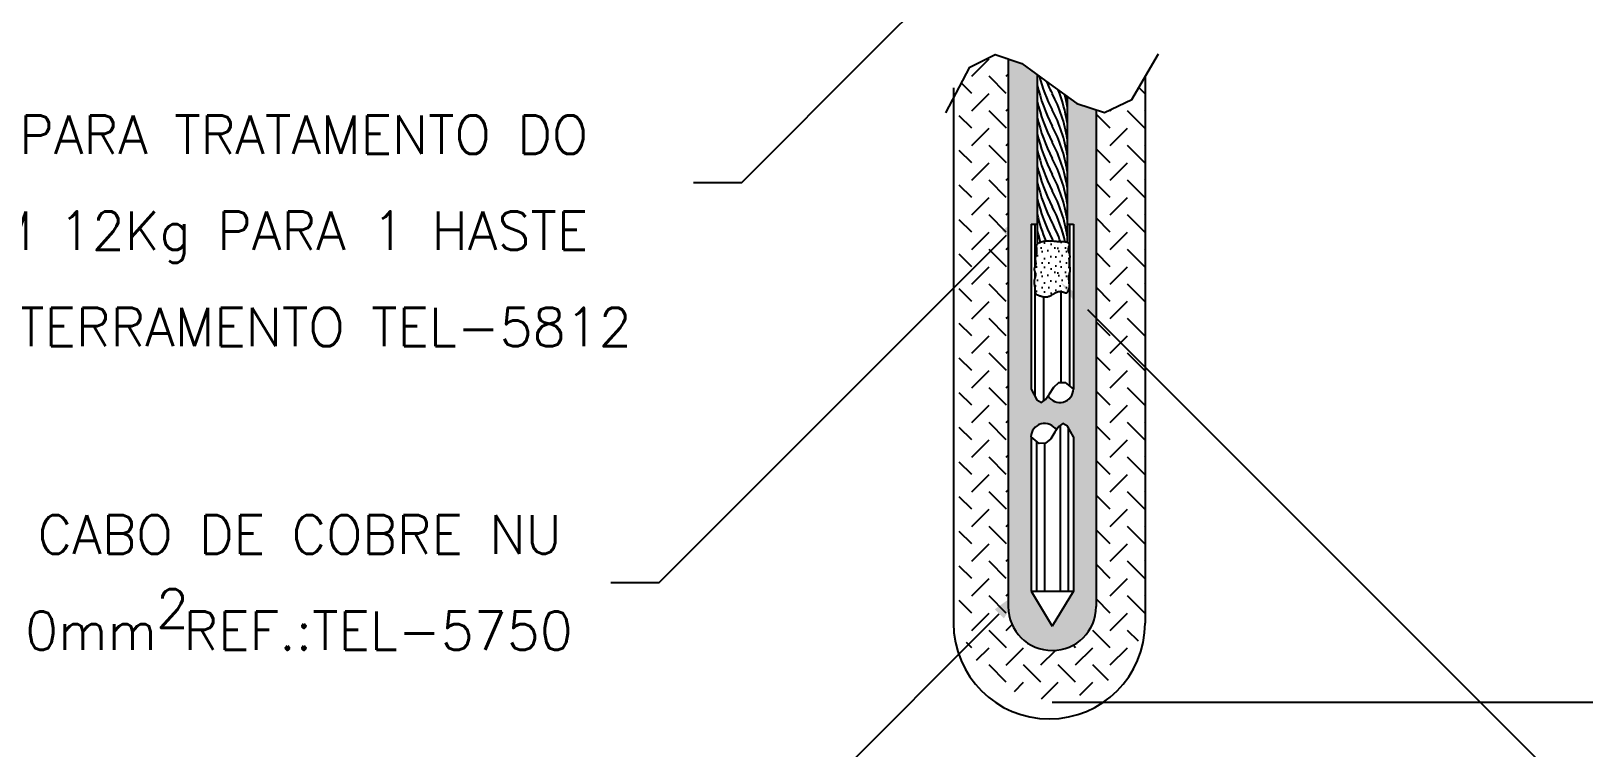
# Model space of a CAD drawing. Header units: millimetres. Extents: x -6668.5 to -6647.8, y -4697.4 to -4681.6.
# Drawn here: x -6662.9 to -6654.83, y -4691.95 to -4688.22 of the extents above; entities that cross this region are included whole.
import ezdxf
from ezdxf.enums import TextEntityAlignment as Align

# ---------------------------------------------------------------- set-up
doc = ezdxf.new("R2010")
doc.units = ezdxf.units.MM
doc.header["$LTSCALE"] = 10
doc.layers.add('Termotécnica', color=7, linetype='Continuous')
doc.styles.add('r80', font='romans.shx')

msp = doc.modelspace()

# ---------------------------------------------------------------- hatches: boundary and pattern name
at = {"layer": 'Termotécnica'}
h = msp.add_hatch(dxfattribs=at)
h.set_pattern_fill('CHECKERED', color=1, scale=0.127273, angle=45, style=0)
h.set_pattern_definition([(45, (-6664.6719, -4700.69756), (2e-14, 0.1799908), [0.1272727, -0.1272727]), (135, (-6664.6719, -4700.60757), (-0.1799908, 2e-14), [0.1272727, -0.1272727])])
h.paths.add_polyline_path([(-6659.7591, -4686.3608), (-6659.5046, -4686.1063), (-6659.5046, -4685.4735), (-6659.7591, -4685.4735)], flags=0)
h.paths.add_polyline_path([(-6659.6953, -4685.318), (-6659.6112, -4685.318), (-6659.5272, -4685.318), (-6659.5046, -4685.318), (-6659.5046, -4684.4624), (-6659.7591, -4684.4624), (-6659.7591, -4685.318)], flags=0)
h.paths.add_polyline_path([(-6657.1361, -4687.98), (-6657.3654, -4687.7506), (-6657.3654, -4688.1086), (-6657.3227, -4688.1225), (-6657.1805, -4688.0558)], flags=0)
h.paths.add_polyline_path([(-6657.822, -4686.9726, 0.414214), (-6658.2038, -4686.5907), (-6659.5046, -4686.5907), (-6659.5046, -4686.1063), (-6659.7591, -4686.3608), (-6659.7591, -4686.6544, 0.414214), (-6659.5682, -4686.8453), (-6658.2038, -4686.8453, -0.414214), (-6658.0766, -4686.9726), (-6658.0766, -4687.9922), (-6658.0213, -4687.8871), (-6657.8893, -4687.8207), (-6657.822, -4687.8437)], flags=0)
h.paths.add_polyline_path([(-6661.4045, -4682.9876), (-6659.7591, -4682.9876), (-6659.7591, -4683.8035), (-6659.5046, -4683.8035), (-6659.5046, -4682.8221), (-6659.5046, -4682.7331), (-6659.6, -4682.7331), (-6661.4045, -4682.7331)])
h.paths.add_polyline_path([(-6655.5909, -4682.7331), (-6655.6829, -4682.7331), (-6655.6864, -4682.7331), (-6655.6864, -4682.8221), (-6655.6864, -4683.8035), (-6655.4318, -4683.8035), (-6655.4318, -4682.9876), (-6653.783, -4682.9876), (-6653.783, -4682.7331)], flags=0)
h.paths.add_polyline_path([(-6655.4318, -4684.4624), (-6655.6864, -4684.4624), (-6655.6864, -4686.5907), (-6656.9836, -4686.5907, 0.414214), (-6657.3654, -4686.9726), (-6657.3654, -4687.7506), (-6657.1361, -4687.98), (-6657.1109, -4687.9369), (-6657.1109, -4686.9726, -0.414214), (-6656.9836, -4686.8453), (-6655.6864, -4686.8453), (-6655.6228, -4686.8453, 0.414214), (-6655.4318, -4686.6544), (-6655.4318, -4685.2046)])
h.paths.add_polyline_path([(-6657.822, -4688.3673), (-6657.8893, -4688.3443), (-6658.0213, -4688.4107), (-6658.0464, -4688.4584), (-6657.822, -4688.6828)])
h.paths.add_polyline_path([(-6657.1109, -4689.8942), (-6657.1109, -4688.4604), (-6657.1805, -4688.5793), (-6657.3227, -4688.6461), (-6657.3654, -4688.6322), (-6657.3654, -4689.6397)])
h.paths.add_polyline_path([(-6658.0766, -4690.2027), (-6658.0766, -4691.2145, 1), (-6657.1109, -4691.2145), (-6657.1109, -4689.8942), (-6657.3654, -4689.6397), (-6657.3654, -4691.2145, -1), (-6657.822, -4691.2145), (-6657.822, -4690.4573)])
h.paths.add_polyline_path([(-6657.822, -4690.4573), (-6657.822, -4688.6828), (-6658.0464, -4688.4584), (-6658.0766, -4688.5158), (-6658.0766, -4690.2027)], flags=0)
h = msp.add_hatch(dxfattribs=at)
h.set_pattern_fill('CONC', color=1, scale=0.254545, style=0)
h.set_pattern_definition([(0, (-6664.43008, -4700.53466), (0, 0.2545455), [0, -0.2545455]), (0, (-6664.42753, -4700.62375), (0, 0.2545455), [0, -0.2545455]), (0, (-6664.4199, -4700.4863), (0, 0.2545455), [0, -0.2545455]), (338.1986, (-6664.552258, -4700.5652), (0.76363643, -0.25454543), [0.0274153, -1.343354]), (216.8699, (-6664.526803, -4700.575383), (0.76363634, 0.50909094), [0.0127273, -1.26]), (130.6013, (-6664.536985, -4700.58302), (1.27272738, -1.527272477), [0.0234678, -2.3233252, 0]), (206.5651, (-6664.62098, -4700.61356), (-0.2545452, -0.2545458), [0.005692, -0.563489, 0]), (326.3099, (-6664.626076, -4700.61611), (0.5090908, -0.2545458), [0.009178, -0.908599]), (108.4349, (-6664.61844, -4700.6212), (-0.25454505, 0.509091), [0.0080495, -0.796894, 0]), (225, (-6664.45808, -4700.63902), (0, -0.2545455), [0.0107993, -0.3491821, 0]), (0, (-6664.4657, -4700.64666), (0.2545455, 0.2545455), [0.0152727, -0.2392727, 0]), (135, (-6664.45044, -4700.64666), (-0.2545455, 0), [0.0107993, -0.3491821, 0]), (251.5651, (-6664.48862, -4700.47611), (0.25454505, 0.509091), [0.0080495, -0.796894, 0]), (0, (-6664.49117, -4700.48375), (0.2545455, 0.2545455), [0.0127273, -0.2418182, 0]), (143.1301, (-6664.47844, -4700.483746), (-0.76363634, 0.50909094), [0.0127273, -1.26]), (213.6901, (-6664.62353, -4700.473564), (0.5090908, 0.2545458), [0.009178, -0.908599]), (341.5651, (-6664.63117, -4700.478655), (-0.509091, 0.25454505), [0.016099, -0.7888445]), (126.8699, (-6664.615894, -4700.483746), (0.50909094, -0.76363634), [0.0127273, -1.26]), (0, (-6664.5497, -4700.48375), (0, 0.2545455), [0, -0.2545455]), (0, (-6664.61844, -4700.54993), (0, 0.2545455), [0, -0.2545455]), (0, (-6664.54717, -4700.6441), (0, 0.2545455), [0, -0.2545455]), (0, (-6664.47844, -4700.5652), (0, 0.2545455), [0, -0.2545455]), (0, (-6664.55226, -4700.52193), (0, 0.2545455), [0, -0.2545455]), (0, (-6664.60826, -4700.5143), (0, 0.2545455), [0, -0.2545455]), (0, (-6664.58535, -4700.52956), (0, 0.2545455), [0, -0.2545455]), (0, (-6664.59553, -4700.59066), (0, 0.2545455), [0, -0.2545455]), (0, (-6664.65662, -4700.58047), (0, 0.2545455), [0, -0.2545455]), (0, (-6664.65408, -4700.52193), (0, 0.2545455), [0, -0.2545455]), (0, (-6664.6617, -4700.46593), (0, 0.2545455), [0, -0.2545455]), (0, (-6664.5828, -4700.45575), (0, 0.2545455), [0, -0.2545455]), (0, (-6664.5268, -4700.44556), (0, 0.2545455), [0, -0.2545455]), (0, (-6664.4377, -4700.45575), (0, 0.2545455), [0, -0.2545455]), (0, (-6664.4988, -4700.53466), (0, 0.2545455), [0, -0.2545455]), (0, (-6664.52426, -4700.48884), (0, 0.2545455), [0, -0.2545455]), (0, (-6664.5039, -4700.61102), (0, 0.2545455), [0, -0.2545455]), (0, (-6664.58026, -4700.62375), (0, 0.2545455), [0, -0.2545455]), (0, (-6664.5039, -4700.67975), (0, 0.2545455), [0, -0.2545455]), (0, (-6664.5879, -4700.66447), (0, 0.2545455), [0, -0.2545455]), (0, (-6664.66935, -4700.6721), (0, 0.2545455), [0, -0.2545455]), (0, (-6664.6388, -4700.68484), (0, 0.2545455), [0, -0.2545455]), (0, (-6664.63626, -4700.6492), (0, 0.2545455), [0, -0.2545455]), (0, (-6664.4657, -4700.68993), (0, 0.2545455), [0, -0.2545455]), (0, (-6664.43517, -4700.58556), (0, 0.2545455), [0, -0.2545455]), (0, (-6664.4479, -4700.5092), (0, 0.2545455), [0, -0.2545455]), (0, (-6664.56498, -4700.69247), (0, 0.2545455), [0, -0.2545455])])
h.paths.add_polyline_path([(-6657.503, -4689.2269), (-6657.4835, -4689.2269), (-6657.4835, -4689.5216), (-6657.3654, -4689.6397), (-6657.3654, -4688.6322), (-6657.4665, -4688.5992), (-6657.516, -4688.5634), (-6657.516, -4689.2269)])
h.paths.add_polyline_path([(-6657.3654, -4688.1086), (-6657.3654, -4687.7506), (-6657.3654, -4687.0941), (-6657.516, -4687.0941), (-6657.516, -4688.0398), (-6657.4665, -4688.0756)])
h.paths.add_polyline_path([(-6657.6715, -4687.915), (-6657.6715, -4687.831), (-6657.6715, -4687.7469), (-6657.6715, -4687.6629), (-6657.6715, -4687.5788), (-6657.6715, -4687.4948), (-6657.6715, -4687.4108), (-6657.6715, -4687.3267), (-6657.6715, -4687.2427), (-6657.6715, -4687.1586), (-6657.6715, -4687.0941), (-6657.822, -4687.0941), (-6657.822, -4687.8437), (-6657.7517, -4687.8678), (-6657.6715, -4687.9267)])
h.paths.add_polyline_path([(-6657.7039, -4690.5754), (-6657.7039, -4690.3326, -0.761341), (-6657.5722, -4690.2973), (-6657.5593, -4690.2778), (-6657.5529, -4690.2734), (-6657.5383, -4690.2631), (-6657.5139, -4690.2771), (-6657.5113, -4690.2818), (-6657.4835, -4690.3326), (-6657.4835, -4691.1344), (-6657.5937, -4691.3155), (-6657.7039, -4691.1344), (-6657.7039, -4690.5754), (-6657.822, -4690.4573), (-6657.822, -4691.2145, 1), (-6657.3654, -4691.2145), (-6657.3654, -4689.6397), (-6657.4835, -4689.5216), (-6657.4835, -4690.0838), (-6657.4835, -4690.0838, -0.761341), (-6657.6153, -4690.119), (-6657.6282, -4690.1385), (-6657.6386, -4690.1458), (-6657.6492, -4690.1533), (-6657.6736, -4690.1393), (-6657.6844, -4690.1195), (-6657.7039, -4690.0838), (-6657.7039, -4689.2269), (-6657.6844, -4689.2269), (-6657.6715, -4689.2269), (-6657.6715, -4689.1756), (-6657.6715, -4689.0916), (-6657.6715, -4689.0076), (-6657.6715, -4688.9235), (-6657.6715, -4688.8395), (-6657.6715, -4688.7554), (-6657.6715, -4688.6714), (-6657.6715, -4688.5873), (-6657.6715, -4688.5033), (-6657.6715, -4688.4503), (-6657.7517, -4688.3914), (-6657.822, -4688.3673), (-6657.822, -4688.6828), (-6657.822, -4690.4573)])
h = msp.add_hatch(dxfattribs=at)
h.set_pattern_fill('STIPPLE', color=1, scale=0.127273, style=0)
h.set_pattern_definition([(0, (-6664.56531, -4698.64268), (0, 0.1272727), [0, -0.1272727]), (0, (-6664.52458, -4698.64013), (0, 0.1272727), [0, -0.1272727]), (0, (-6664.54749, -4698.61213), (0, 0.1272727), [0, -0.1272727]), (0, (-6664.51949, -4698.59177), (0, 0.1272727), [0, -0.1272727]), (0, (-6664.55258, -4698.58413), (0, 0.1272727), [0, -0.1272727]), (0, (-6664.5424, -4698.55359), (0, 0.1272727), [0, -0.1272727]), (0, (-6664.56022, -4698.53068), (0, 0.1272727), [0, -0.1272727]), (0, (-6664.51949, -4698.53322), (0, 0.1272727), [0, -0.1272727]), (0, (-6664.48895, -4698.52813), (0, 0.1272727), [0, -0.1272727]), (0, (-6664.47367, -4698.55868), (0, 0.1272727), [0, -0.1272727]), (0, (-6664.44822, -4698.56122), (0, 0.1272727), [0, -0.1272727]), (0, (-6664.44822, -4698.60704), (0, 0.1272727), [0, -0.1272727]), (0, (-6664.47113, -4698.62231), (0, 0.1272727), [0, -0.1272727]), (0, (-6664.50676, -4698.61468), (0, 0.1272727), [0, -0.1272727]), (0, (-6664.48386, -4698.59177), (0, 0.1272727), [0, -0.1272727]), (0, (-6664.50676, -4698.56886), (0, 0.1272727), [0, -0.1272727]), (0, (-6664.45331, -4698.64013), (0, 0.1272727), [0, -0.1272727])])
h.paths.add_polyline_path([(-6657.6067, -4689.3143), (-6657.6114, -4689.3144), (-6657.6161, -4689.3146), (-6657.6208, -4689.315), (-6657.6252, -4689.3155), (-6657.6294, -4689.3161), (-6657.6333, -4689.3167), (-6657.6368, -4689.3172), (-6657.6397, -4689.3178), (-6657.6422, -4689.3182), (-6657.6441, -4689.3185), (-6657.6457, -4689.3188), (-6657.6471, -4689.3191), (-6657.6484, -4689.3194), (-6657.6496, -4689.3198), (-6657.6509, -4689.3203), (-6657.6525, -4689.3208), (-6657.6543, -4689.3216), (-6657.6564, -4689.3224), (-6657.6586, -4689.3234), (-6657.661, -4689.3244), (-6657.6633, -4689.3256), (-6657.6656, -4689.3268), (-6657.6678, -4689.328), (-6657.6698, -4689.3292), (-6657.6714, -4689.3304), (-6657.6728, -4689.3317), (-6657.674, -4689.333), (-6657.6749, -4689.3344), (-6657.6756, -4689.3359), (-6657.6761, -4689.3375), (-6657.6764, -4689.3394), (-6657.6765, -4689.3414), (-6657.6765, -4689.3437), (-6657.6763, -4689.3462), (-6657.6761, -4689.3488), (-6657.6758, -4689.3517), (-6657.6755, -4689.3546), (-6657.6752, -4689.3577), (-6657.675, -4689.3609), (-6657.6749, -4689.3641), (-6657.6749, -4689.3674), (-6657.6751, -4689.3706), (-6657.6754, -4689.3738), (-6657.6758, -4689.377), (-6657.6762, -4689.38), (-6657.6768, -4689.383), (-6657.6774, -4689.3858), (-6657.6781, -4689.3884), (-6657.6788, -4689.3908), (-6657.6795, -4689.3931), (-6657.6803, -4689.3953), (-6657.6809, -4689.3974), (-6657.6815, -4689.3995), (-6657.682, -4689.4017), (-6657.6822, -4689.4039), (-6657.6824, -4689.4063), (-6657.6822, -4689.4089), (-6657.682, -4689.4117), (-6657.6816, -4689.4145), (-6657.6811, -4689.4174), (-6657.6806, -4689.4203), (-6657.6802, -4689.4232), (-6657.6798, -4689.426), (-6657.6796, -4689.4287), (-6657.6795, -4689.4312), (-6657.6796, -4689.4335), (-6657.6799, -4689.4357), (-6657.6802, -4689.4378), (-6657.6807, -4689.4397), (-6657.6812, -4689.4415), (-6657.6818, -4689.4432), (-6657.6824, -4689.4448), (-6657.6829, -4689.4463), (-6657.6835, -4689.4477), (-6657.6841, -4689.449), (-6657.6846, -4689.4504), (-6657.6852, -4689.4517), (-6657.6856, -4689.453), (-6657.6861, -4689.4544), (-6657.6864, -4689.4558), (-6657.6867, -4689.4573), (-6657.6869, -4689.459), (-6657.6871, -4689.4606), (-6657.6871, -4689.4623), (-6657.6871, -4689.4641), (-6657.6869, -4689.4659), (-6657.6866, -4689.4676), (-6657.6861, -4689.4694), (-6657.6855, -4689.4711), (-6657.6848, -4689.4729), (-6657.6841, -4689.4746), (-6657.6833, -4689.4763), (-6657.6825, -4689.4781), (-6657.6818, -4689.4799), (-6657.6812, -4689.4817), (-6657.6808, -4689.4837), (-6657.6805, -4689.4857), (-6657.6804, -4689.4878), (-6657.6804, -4689.4899), (-6657.6805, -4689.492), (-6657.6808, -4689.4941), (-6657.6811, -4689.4961), (-6657.6815, -4689.4981), (-6657.682, -4689.5), (-6657.6824, -4689.5018), (-6657.6829, -4689.5036), (-6657.6834, -4689.5052), (-6657.6839, -4689.5068), (-6657.6843, -4689.5084), (-6657.6848, -4689.5099), (-6657.6853, -4689.5115), (-6657.6858, -4689.5131), (-6657.6863, -4689.5148), (-6657.6867, -4689.5165), (-6657.6872, -4689.5184), (-6657.6875, -4689.5203), (-6657.6878, -4689.5224), (-6657.6879, -4689.5247), (-6657.688, -4689.5271), (-6657.6879, -4689.5297), (-6657.6877, -4689.5325), (-6657.6874, -4689.5355), (-6657.687, -4689.5385), (-6657.6865, -4689.5416), (-6657.686, -4689.5447), (-6657.6856, -4689.5477), (-6657.6851, -4689.5506), (-6657.6848, -4689.5532), (-6657.6845, -4689.5557), (-6657.6844, -4689.5579), (-6657.6843, -4689.56), (-6657.6843, -4689.5619), (-6657.6843, -4689.5638), (-6657.6843, -4689.5657), (-6657.6843, -4689.5676), (-6657.6843, -4689.5696), (-6657.6843, -4689.5717), (-6657.6842, -4689.5739), (-6657.6841, -4689.5761), (-6657.6838, -4689.5783), (-6657.6834, -4689.5805), (-6657.6828, -4689.5826), (-6657.6821, -4689.5846), (-6657.6811, -4689.5864), (-6657.6799, -4689.5881), (-6657.6785, -4689.5895), (-6657.6769, -4689.5908), (-6657.6751, -4689.5919), (-6657.6731, -4689.593), (-6657.6711, -4689.594), (-6657.6689, -4689.5949), (-6657.6666, -4689.5958), (-6657.6643, -4689.5967), (-6657.6619, -4689.5976), (-6657.6594, -4689.5985), (-6657.6569, -4689.5993), (-6657.6542, -4689.6001), (-6657.6515, -4689.6009), (-6657.6487, -4689.6017), (-6657.6458, -4689.6024), (-6657.6429, -4689.6031), (-6657.6398, -4689.6037), (-6657.6367, -4689.6042), (-6657.6335, -4689.6046), (-6657.6302, -4689.6048), (-6657.627, -4689.6049), (-6657.6237, -4689.6047), (-6657.6205, -4689.6043), (-6657.6172, -4689.6037), (-6657.614, -4689.6028), (-6657.6107, -4689.6017), (-6657.6074, -4689.6004), (-6657.604, -4689.5988), (-6657.6006, -4689.5971), (-6657.5971, -4689.5952), (-6657.5936, -4689.5931), (-6657.5899, -4689.5908), (-6657.5861, -4689.5885), (-6657.5822, -4689.5862), (-6657.5783, -4689.584), (-6657.5743, -4689.5819), (-6657.5702, -4689.5801), (-6657.5661, -4689.5786), (-6657.5621, -4689.5776), (-6657.558, -4689.577), (-6657.5539, -4689.5768), (-6657.55, -4689.577), (-6657.5461, -4689.5775), (-6657.5424, -4689.5782), (-6657.5389, -4689.579), (-6657.5356, -4689.5799), (-6657.5326, -4689.5808), (-6657.5299, -4689.5817), (-6657.5274, -4689.5824), (-6657.5252, -4689.583), (-6657.5232, -4689.5834), (-6657.5213, -4689.5836), (-6657.5196, -4689.5834), (-6657.518, -4689.583), (-6657.5164, -4689.5822), (-6657.5149, -4689.581), (-6657.5134, -4689.5793), (-6657.512, -4689.5774), (-6657.5106, -4689.5751), (-6657.5094, -4689.5725), (-6657.5082, -4689.5697), (-6657.507, -4689.5667), (-6657.506, -4689.5634), (-6657.5051, -4689.56), (-6657.5044, -4689.5565), (-6657.5037, -4689.5529), (-6657.5033, -4689.5491), (-6657.503, -4689.5453), (-6657.5029, -4689.5415), (-6657.503, -4689.5376), (-6657.5033, -4689.5338), (-6657.5038, -4689.5299), (-6657.5045, -4689.5261), (-6657.5053, -4689.5222), (-6657.506, -4689.5183), (-6657.5067, -4689.5143), (-6657.5071, -4689.5102), (-6657.5073, -4689.506), (-6657.5071, -4689.5017), (-6657.5065, -4689.4971), (-6657.5056, -4689.4925), (-6657.5044, -4689.4878), (-6657.5032, -4689.4831), (-6657.5019, -4689.4783), (-6657.5009, -4689.4737), (-6657.5001, -4689.4691), (-6657.4996, -4689.4648), (-6657.4996, -4689.4606), (-6657.5, -4689.4566), (-6657.5007, -4689.4527), (-6657.5016, -4689.4488), (-6657.5024, -4689.4448), (-6657.5033, -4689.4408), (-6657.5039, -4689.4365), (-6657.5043, -4689.4321), (-6657.5043, -4689.4273), (-6657.504, -4689.4224), (-6657.5035, -4689.4173), (-6657.5028, -4689.4122), (-6657.5022, -4689.4072), (-6657.5016, -4689.4023), (-6657.5012, -4689.3977), (-6657.5011, -4689.3934), (-6657.5013, -4689.3895), (-6657.5018, -4689.386), (-6657.5025, -4689.3829), (-6657.5033, -4689.3799), (-6657.5043, -4689.3772), (-6657.5053, -4689.3746), (-6657.5063, -4689.3721), (-6657.5072, -4689.3696), (-6657.5079, -4689.367), (-6657.5085, -4689.3645), (-6657.5089, -4689.3619), (-6657.5091, -4689.3593), (-6657.5091, -4689.3567), (-6657.509, -4689.3542), (-6657.5086, -4689.3516), (-6657.508, -4689.3491), (-6657.5073, -4689.3467), (-6657.5065, -4689.3442), (-6657.5056, -4689.3419), (-6657.5048, -4689.3396), (-6657.5043, -4689.3374), (-6657.504, -4689.3352), (-6657.504, -4689.3331), (-6657.5046, -4689.3311), (-6657.5057, -4689.3291), (-6657.5073, -4689.3273), (-6657.5094, -4689.3255), (-6657.5121, -4689.324), (-6657.5152, -4689.3226), (-6657.5187, -4689.3213), (-6657.5226, -4689.3203), (-6657.5269, -4689.3196), (-6657.5316, -4689.319), (-6657.5365, -4689.3187), (-6657.5416, -4689.3186), (-6657.5469, -4689.3185), (-6657.5523, -4689.3184), (-6657.5577, -4689.3184), (-6657.5631, -4689.3183), (-6657.5684, -4689.318), (-6657.5734, -4689.3176), (-6657.5784, -4689.3171), (-6657.5832, -4689.3165), (-6657.588, -4689.3159), (-6657.5926, -4689.3153), (-6657.5973, -4689.3148), (-6657.602, -4689.3145)])

# ---------------------------------------------------------------- linework, layer by layer
at = {"layer": 'Termotécnica', "color": 2}
for p, q in [((-6658.52, -4688.3226), (-6657.8917, -4687.6943)), ((-6659.2087, -4689.0113), (-6658.52, -4688.3226)), ((-6657.822, -4688.3673), (-6657.822, -4691.2145)), ((-6657.6715, -4688.4503), (-6657.6715, -4689.3304)), ((-6657.516, -4688.5634), (-6657.516, -4689.3223)), ((-6657.3654, -4688.6322), (-6657.3654, -4691.2145)), ((-6659.2087, -4689.0113), (-6659.4587, -4689.0113)), ((-6659.6378, -4691.0903), (-6657.8314, -4689.2839)), ((-6657.7039, -4689.2269), (-6657.6715, -4689.2269)), ((-6657.7039, -4689.2269), (-6657.7039, -4690.0838)), ((-6657.516, -4689.2269), (-6657.4835, -4689.2269)), ((-6657.4835, -4689.2269), (-6657.4835, -4690.0838)), ((-6657.6067, -4689.3143), (-6657.602, -4689.3145)), ((-6654.7193, -4692.3609), (-6657.4079, -4689.6723)), ((-6657.7039, -4690.3326), (-6657.7039, -4691.1344)), ((-6657.4835, -4690.3326), (-6657.4835, -4691.1344)), ((-6659.6378, -4691.0903), (-6659.8878, -4691.0903)), ((-6657.7039, -4691.1344), (-6657.4835, -4691.1344)), ((-6657.7039, -4691.1344), (-6657.5937, -4691.3155)), ((-6657.4835, -4691.1344), (-6657.5937, -4691.3155)), ((-6659.6755, -4693.0586), (-6657.869, -4691.2522))]:
    msp.add_line(p, q, dxfattribs=at)
at = {"layer": 'Termotécnica', "color": 1}
for p, q in [((-6657.111, -4688.4607), (-6657.111, -4691.3003)), ((-6658.1067, -4688.5177), (-6658.1067, -4691.3003)), ((-6657.6844, -4689.2269), (-6657.6844, -4689.4498)), ((-6657.503, -4689.2269), (-6657.503, -4689.3809)), ((-6657.503, -4689.4139), (-6657.503, -4689.4419)), ((-6657.6844, -4689.4738), (-6657.6844, -4689.5086)), ((-6657.503, -4689.4826), (-6657.503, -4690.0681)), ((-6657.6844, -4689.5575), (-6657.6844, -4690.1195)), ((-6657.6386, -4689.6039), (-6657.6386, -4690.1458)), ((-6657.5489, -4689.5771), (-6657.5489, -4690.0502)), ((-6657.5529, -4690.2734), (-6657.5529, -4691.1344)), ((-6657.5113, -4690.2818), (-6657.5113, -4691.1344)), ((-6657.6762, -4690.3548), (-6657.6762, -4691.1344)), ((-6657.6345, -4690.366), (-6657.6345, -4691.1344)), ((-6657.5937, -4691.7116), (-6654.4516, -4691.7116))]:
    msp.add_line(p, q, dxfattribs=at)
at = {"layer": 'Termotécnica', "color": 2}
for points in [[(-6658.1458, -4688.6475), (-6658.0213, -4688.4107), (-6657.8893, -4688.3443), (-6657.7517, -4688.3914), (-6657.6101, -4688.4953), (-6657.4665, -4688.5992), (-6657.3227, -4688.6461), (-6657.1805, -4688.5793), (-6657.0416, -4688.3421)], [(-6657.6067, -4689.3143), (-6657.6114, -4689.3144), (-6657.6161, -4689.3146), (-6657.6208, -4689.315), (-6657.6252, -4689.3155), (-6657.6294, -4689.3161), (-6657.6333, -4689.3167), (-6657.6368, -4689.3172), (-6657.6397, -4689.3178), (-6657.6422, -4689.3182), (-6657.6441, -4689.3185), (-6657.6457, -4689.3188), (-6657.6471, -4689.3191), (-6657.6484, -4689.3194), (-6657.6496, -4689.3198), (-6657.6509, -4689.3203), (-6657.6525, -4689.3208), (-6657.6543, -4689.3216), (-6657.6564, -4689.3224), (-6657.6586, -4689.3234), (-6657.661, -4689.3244), (-6657.6633, -4689.3256), (-6657.6656, -4689.3268), (-6657.6678, -4689.328), (-6657.6698, -4689.3292), (-6657.6714, -4689.3304), (-6657.6728, -4689.3317), (-6657.674, -4689.333), (-6657.6749, -4689.3344), (-6657.6756, -4689.3359), (-6657.6761, -4689.3375), (-6657.6764, -4689.3394), (-6657.6765, -4689.3414), (-6657.6765, -4689.3437), (-6657.6763, -4689.3462), (-6657.6761, -4689.3488), (-6657.6758, -4689.3517), (-6657.6755, -4689.3546), (-6657.6752, -4689.3577), (-6657.675, -4689.3609), (-6657.6749, -4689.3641), (-6657.6749, -4689.3674), (-6657.6751, -4689.3706), (-6657.6754, -4689.3738), (-6657.6758, -4689.377), (-6657.6762, -4689.38), (-6657.6768, -4689.383), (-6657.6774, -4689.3858), (-6657.6781, -4689.3884), (-6657.6788, -4689.3908), (-6657.6795, -4689.3931), (-6657.6803, -4689.3953), (-6657.6809, -4689.3974), (-6657.6815, -4689.3995), (-6657.682, -4689.4017), (-6657.6822, -4689.4039), (-6657.6824, -4689.4063), (-6657.6822, -4689.4089), (-6657.682, -4689.4117), (-6657.6816, -4689.4145), (-6657.6811, -4689.4174), (-6657.6806, -4689.4203), (-6657.6802, -4689.4232), (-6657.6798, -4689.426), (-6657.6796, -4689.4287), (-6657.6795, -4689.4312), (-6657.6796, -4689.4335), (-6657.6799, -4689.4357), (-6657.6802, -4689.4378), (-6657.6807, -4689.4397), (-6657.6812, -4689.4415), (-6657.6818, -4689.4432), (-6657.6824, -4689.4448), (-6657.6829, -4689.4463), (-6657.6835, -4689.4477), (-6657.6841, -4689.449), (-6657.6846, -4689.4504), (-6657.6852, -4689.4517), (-6657.6856, -4689.453), (-6657.6861, -4689.4544), (-6657.6864, -4689.4558), (-6657.6867, -4689.4573), (-6657.6869, -4689.459), (-6657.6871, -4689.4606), (-6657.6871, -4689.4623), (-6657.6871, -4689.4641), (-6657.6869, -4689.4659), (-6657.6866, -4689.4676), (-6657.6861, -4689.4694), (-6657.6855, -4689.4711), (-6657.6848, -4689.4729), (-6657.6841, -4689.4746), (-6657.6833, -4689.4763), (-6657.6825, -4689.4781), (-6657.6818, -4689.4799), (-6657.6812, -4689.4817), (-6657.6808, -4689.4837), (-6657.6805, -4689.4857), (-6657.6804, -4689.4878), (-6657.6804, -4689.4899), (-6657.6805, -4689.492), (-6657.6808, -4689.4941), (-6657.6811, -4689.4961), (-6657.6815, -4689.4981), (-6657.682, -4689.5), (-6657.6824, -4689.5018), (-6657.6829, -4689.5036), (-6657.6834, -4689.5052), (-6657.6839, -4689.5068), (-6657.6843, -4689.5084), (-6657.6848, -4689.5099), (-6657.6853, -4689.5115), (-6657.6858, -4689.5131), (-6657.6863, -4689.5148), (-6657.6867, -4689.5165), (-6657.6872, -4689.5184), (-6657.6875, -4689.5203), (-6657.6878, -4689.5224), (-6657.6879, -4689.5247), (-6657.688, -4689.5271), (-6657.6879, -4689.5297), (-6657.6877, -4689.5325), (-6657.6874, -4689.5355), (-6657.687, -4689.5385), (-6657.6865, -4689.5416), (-6657.686, -4689.5447), (-6657.6856, -4689.5477), (-6657.6851, -4689.5506), (-6657.6848, -4689.5532), (-6657.6845, -4689.5557), (-6657.6844, -4689.5579), (-6657.6843, -4689.56), (-6657.6843, -4689.5619), (-6657.6843, -4689.5638), (-6657.6843, -4689.5657), (-6657.6843, -4689.5676), (-6657.6843, -4689.5696), (-6657.6843, -4689.5717), (-6657.6842, -4689.5739), (-6657.6841, -4689.5761), (-6657.6838, -4689.5783), (-6657.6834, -4689.5805), (-6657.6828, -4689.5826), (-6657.6821, -4689.5846), (-6657.6811, -4689.5864), (-6657.6799, -4689.5881), (-6657.6785, -4689.5895), (-6657.6769, -4689.5908), (-6657.6751, -4689.5919), (-6657.6731, -4689.593), (-6657.6711, -4689.594), (-6657.6689, -4689.5949), (-6657.6666, -4689.5958), (-6657.6643, -4689.5967), (-6657.6619, -4689.5976), (-6657.6594, -4689.5985), (-6657.6569, -4689.5993), (-6657.6542, -4689.6001), (-6657.6515, -4689.6009), (-6657.6487, -4689.6017), (-6657.6458, -4689.6024), (-6657.6429, -4689.6031), (-6657.6398, -4689.6037), (-6657.6367, -4689.6042), (-6657.6335, -4689.6046), (-6657.6302, -4689.6048), (-6657.627, -4689.6049), (-6657.6237, -4689.6047), (-6657.6205, -4689.6043), (-6657.6172, -4689.6037), (-6657.614, -4689.6028), (-6657.6107, -4689.6017), (-6657.6074, -4689.6004), (-6657.604, -4689.5988), (-6657.6006, -4689.5971), (-6657.5971, -4689.5952), (-6657.5936, -4689.5931), (-6657.5899, -4689.5908), (-6657.5861, -4689.5885), (-6657.5822, -4689.5862), (-6657.5783, -4689.584), (-6657.5743, -4689.5819), (-6657.5702, -4689.5801), (-6657.5661, -4689.5786), (-6657.5621, -4689.5776), (-6657.558, -4689.577), (-6657.5539, -4689.5768), (-6657.55, -4689.577), (-6657.5461, -4689.5775), (-6657.5424, -4689.5782), (-6657.5389, -4689.579), (-6657.5356, -4689.5799), (-6657.5326, -4689.5808), (-6657.5299, -4689.5817), (-6657.5274, -4689.5824), (-6657.5252, -4689.583), (-6657.5232, -4689.5834), (-6657.5213, -4689.5836), (-6657.5196, -4689.5834), (-6657.518, -4689.583), (-6657.5164, -4689.5822), (-6657.5149, -4689.581), (-6657.5134, -4689.5793), (-6657.512, -4689.5774), (-6657.5106, -4689.5751), (-6657.5094, -4689.5725), (-6657.5082, -4689.5697), (-6657.507, -4689.5667), (-6657.506, -4689.5634), (-6657.5051, -4689.56), (-6657.5044, -4689.5565), (-6657.5037, -4689.5529), (-6657.5033, -4689.5491), (-6657.503, -4689.5453), (-6657.5029, -4689.5415), (-6657.503, -4689.5376), (-6657.5033, -4689.5338), (-6657.5038, -4689.5299), (-6657.5045, -4689.5261), (-6657.5053, -4689.5222), (-6657.506, -4689.5183), (-6657.5067, -4689.5143), (-6657.5071, -4689.5102), (-6657.5073, -4689.506), (-6657.5071, -4689.5017), (-6657.5065, -4689.4971), (-6657.5056, -4689.4925), (-6657.5044, -4689.4878), (-6657.5032, -4689.4831), (-6657.5019, -4689.4783), (-6657.5009, -4689.4737), (-6657.5001, -4689.4691), (-6657.4996, -4689.4648), (-6657.4996, -4689.4606), (-6657.5, -4689.4566), (-6657.5007, -4689.4527), (-6657.5016, -4689.4488), (-6657.5024, -4689.4448), (-6657.5033, -4689.4408), (-6657.5039, -4689.4365), (-6657.5043, -4689.4321), (-6657.5043, -4689.4273), (-6657.504, -4689.4224), (-6657.5035, -4689.4173), (-6657.5028, -4689.4122), (-6657.5022, -4689.4072), (-6657.5016, -4689.4023), (-6657.5012, -4689.3977), (-6657.5011, -4689.3934), (-6657.5013, -4689.3895), (-6657.5018, -4689.386), (-6657.5025, -4689.3829), (-6657.5033, -4689.3799), (-6657.5043, -4689.3772), (-6657.5053, -4689.3746), (-6657.5063, -4689.3721), (-6657.5072, -4689.3696), (-6657.5079, -4689.367), (-6657.5085, -4689.3645), (-6657.5089, -4689.3619), (-6657.5091, -4689.3593), (-6657.5091, -4689.3567), (-6657.509, -4689.3542), (-6657.5086, -4689.3516), (-6657.508, -4689.3491), (-6657.5073, -4689.3467), (-6657.5065, -4689.3442), (-6657.5056, -4689.3419), (-6657.5048, -4689.3396), (-6657.5043, -4689.3374), (-6657.504, -4689.3352), (-6657.504, -4689.3331), (-6657.5046, -4689.3311), (-6657.5057, -4689.3291), (-6657.5073, -4689.3273), (-6657.5094, -4689.3255), (-6657.5121, -4689.324), (-6657.5152, -4689.3226), (-6657.5187, -4689.3213), (-6657.5226, -4689.3203), (-6657.5269, -4689.3196), (-6657.5316, -4689.319), (-6657.5365, -4689.3187), (-6657.5416, -4689.3186), (-6657.5469, -4689.3185), (-6657.5523, -4689.3184), (-6657.5577, -4689.3184), (-6657.5631, -4689.3183), (-6657.5684, -4689.318), (-6657.5734, -4689.3176), (-6657.5784, -4689.3171), (-6657.5832, -4689.3165), (-6657.588, -4689.3159), (-6657.5926, -4689.3153), (-6657.5973, -4689.3148), (-6657.602, -4689.3145)], [(-6657.7039, -4690.0838), (-6657.6736, -4690.1393), (-6657.6492, -4690.1533), (-6657.6282, -4690.1385), (-6657.608, -4690.1079), (-6657.586, -4690.0743), (-6657.5596, -4690.0505), (-6657.5263, -4690.0494), (-6657.4835, -4690.0838)], [(-6657.4835, -4690.3326), (-6657.5139, -4690.2771), (-6657.5383, -4690.2631), (-6657.5593, -4690.2778), (-6657.5795, -4690.3084), (-6657.6015, -4690.342), (-6657.6278, -4690.3658), (-6657.6611, -4690.3669), (-6657.7039, -4690.3326)]]:
    msp.add_lwpolyline(points, dxfattribs=at)
at = {"layer": 'Termotécnica', "color": 1}
for centre, radius, start, end in [((-6656.7996, -4688.2228), 0.8937, 195.23693, 207.30418), ((-6656.7996, -4688.1387), 0.8937, 202.85827, 207.30418), ((-6656.7996, -4688.3068), 0.8937, 192.69582, 207.30418), ((-6658.2288, -4688.8894), 0.7207, 8.48026, 28.21026), ((-6658.2288, -4688.8053), 0.7207, 8.48026, 22.50633), ((-6658.2288, -4688.7213), 0.7207, 8.48026, 13.34813), ((-6656.7996, -4688.3909), 0.8937, 192.69582, 207.30418), ((-6658.2288, -4688.9734), 0.7207, 8.48026, 28.21026), ((-6656.7996, -4688.4749), 0.8937, 192.69582, 207.30418), ((-6658.2288, -4689.0575), 0.7207, 8.48026, 28.21026), ((-6656.7996, -4688.5589), 0.8937, 192.69582, 207.30418), ((-6658.2288, -4689.1415), 0.7207, 8.48026, 28.21026), ((-6656.7996, -4688.643), 0.8937, 192.69582, 207.30418), ((-6658.2288, -4689.2256), 0.7207, 8.48026, 28.21026), ((-6656.7996, -4688.727), 0.8937, 192.69582, 207.30418), ((-6658.2288, -4689.3096), 0.7207, 8.48026, 28.21026), ((-6656.7996, -4688.8111), 0.8937, 192.69582, 207.30418), ((-6658.2288, -4689.3936), 0.7207, 8.48026, 28.21026), ((-6656.7996, -4688.8951), 0.8937, 192.69582, 207.30418), ((-6658.2288, -4689.4777), 0.7207, 12.64514, 28.21026), ((-6656.7996, -4688.9791), 0.8937, 192.69582, 202.12837), ((-6656.7996, -4689.0632), 0.8937, 192.69582, 196.82419), ((-6658.2288, -4689.5617), 0.7207, 19.73515, 28.21026), ((-6658.2288, -4689.6458), 0.7207, 27.23568, 28.21026), ((-6657.6089, -4691.3003), 0.4978, 180, 0)]:
    msp.add_arc(centre, radius, start, end, dxfattribs=at)
at = {"layer": 'Termotécnica', "color": 2}
for centre, radius, start, end in [((-6657.5543, -4690.0832), 0.0708, 210.41197, 359.54596), ((-6657.6332, -4690.3331), 0.0708, 30.41197, 179.54596), ((-6657.5937, -4691.2145), 0.2283, 180, 0)]:
    msp.add_arc(centre, radius, start, end, dxfattribs=at)
for points in [[(-6657.8077, -4689.3074), (-6657.855, -4689.2603), (-6657.6901, -4689.142)], [(-6657.4316, -4689.6958), (-6657.3843, -4689.6488), (-6657.5491, -4689.5304)], [(-6657.8454, -4691.2757), (-6657.8927, -4691.2287), (-6657.7278, -4691.1103)]]:
    msp.add_solid(points, dxfattribs=at)

# ---------------------------------------------------------------- texts
at = {"layer": 'Termotécnica', "color": 2, "style": 'r80'}
for s, p in [('GEL QUÍMICO PARA TRATAMENTO DO', (-6664.8135, -4688.7617)), ('SOLO COM 12Kg PARA 1 HASTE ', (-6664.2993, -4689.261)), ('DE ATERRAMENTO TEL-5812', (-6663.6022, -4689.7613)), ('CABO DE COBRE NU ', (-6662.8675, -4690.8401)), ('2', (-6662.2515, -4691.2243)), ('50mm REF.:TEL-5750 ', (-6663.1027, -4691.3395))]:
    msp.add_text(s, height=0.2, dxfattribs=at).set_placement(p, align=Align.MIDDLE_LEFT)

doc.saveas('drawing.dxf')
